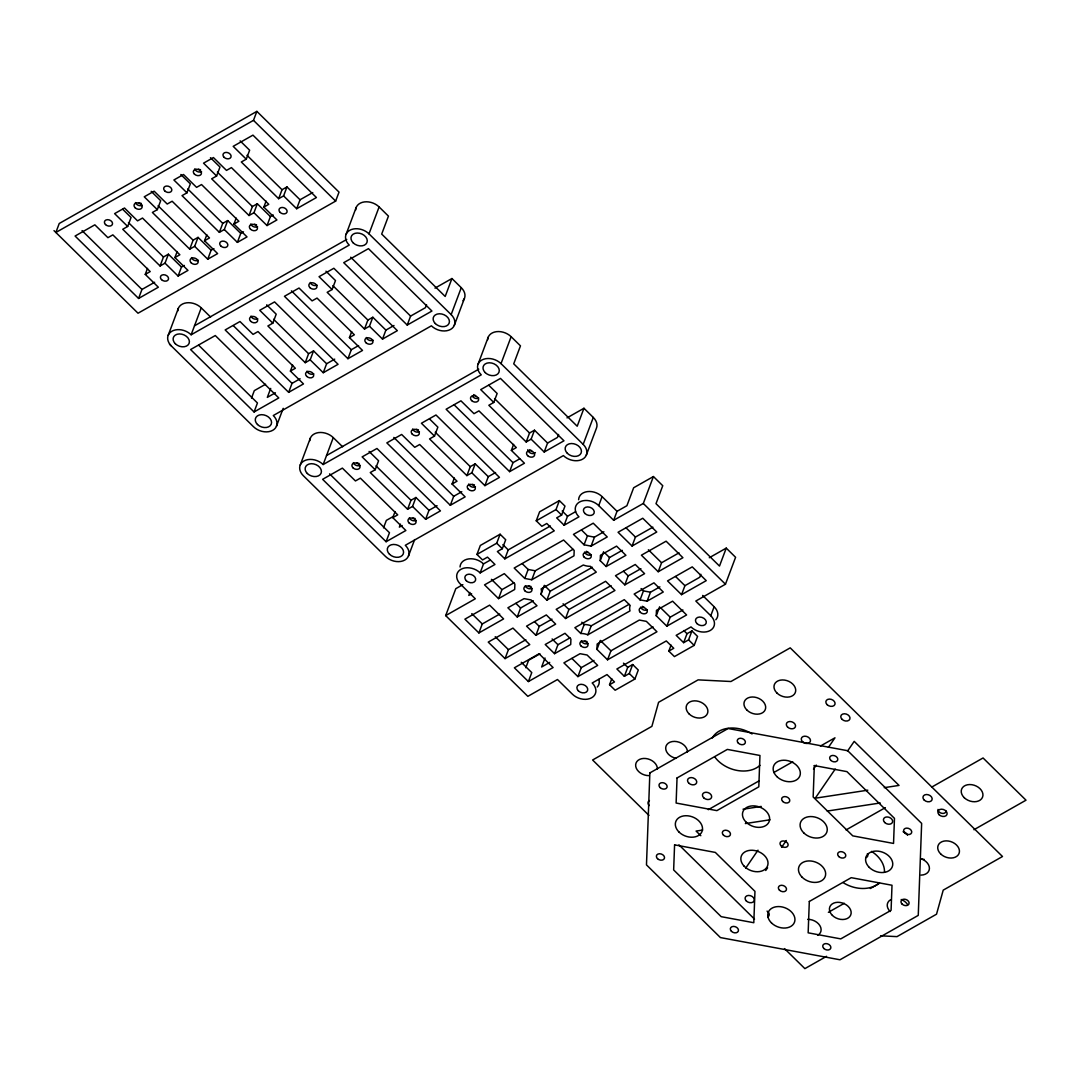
<?xml version="1.0" encoding="UTF-8"?>
<svg xmlns="http://www.w3.org/2000/svg" width="1080" height="1080" viewBox="0 0 1080 1080"><rect width="100%" height="100%" fill="white"/><g stroke="black" fill="none" stroke-linecap="round" stroke-linejoin="round"><path stroke-width="1.5" d="M600.237 560.709L600.426 555.296L616.572 546.129L625.914 555.309L606.15 566.514L600.237 560.709L603.599 551.731M596.97 649.404L597.159 643.99L639.333 620.055L646.367 621.365L656.951 631.773L607.554 659.799L596.97 649.404L600.332 640.427L610.929 650.822L607.554 659.799M656.249 615.762L656.451 610.349L672.597 601.182L686.596 614.952L666.832 626.171L656.249 615.762L659.624 606.785M165.024 263.169L178.092 276.021L181.467 267.043L168.399 254.192L165.024 263.169L160.083 265.977L122.742 229.271L127.683 226.463L131.058 217.485L122.742 209.318M194.67 246.348L207.738 259.2L211.113 250.222L198.045 237.371L194.67 246.348L189.729 249.156L152.388 212.45L157.329 209.642L160.691 200.678L151.186 191.322M145.26 274.388L150.201 271.579L112.86 234.873L107.919 237.681L94.851 224.829L75.087 236.048L138.578 298.445L158.342 287.226L145.26 274.388L147.514 268.394M138.578 298.445L141.953 289.467L154.656 282.258M224.316 229.527L237.384 242.379L240.759 233.401L227.691 220.563L224.316 229.527L219.375 232.335L182.021 195.629L186.962 192.834L190.337 183.857L180.833 174.515M160.083 265.977L163.458 257L168.399 254.192M178.092 276.021L187.974 270.405L174.906 257.567L177.16 251.586M253.962 212.72L267.03 225.558L270.405 216.581L257.324 203.742L253.962 212.72L249.021 215.514L211.667 178.808L216.607 176.013L219.982 167.036L210.478 157.694M189.729 249.156L193.104 240.179L198.045 237.371M168.224 335.246L178.349 308.313M207.738 259.2L217.62 253.597L204.552 240.746L206.806 234.765M256.865 111.375L59.238 223.493L55.863 232.47L253.49 120.353L256.865 111.375L339.026 192.119L335.651 201.096L138.024 313.227L54 230.634M283.594 195.899L296.676 208.737L300.038 199.773L286.969 186.921L283.594 195.899L278.654 198.693L241.313 161.987L246.254 159.192L249.629 150.215L240.125 140.873M219.375 232.335L222.75 223.357L227.691 220.563M171.369 345.992A14.013 10.206 20.6 0 1 171.909 331.209A14.013 10.206 20.6 0 1 191.133 334.773L201.245 307.854A14.013 10.206 20.6 0 0 186.529 302.832A14.013 10.206 20.6 0 0 177.782 310.932M237.384 242.379L247.01 236.912L233.941 224.073L236.183 218.093M249.021 215.514L252.382 206.537L257.324 203.742M267.03 225.558L276.912 219.956L263.831 207.103L266.085 201.123M278.654 198.693L282.029 189.729L286.969 186.921M310.176 359.87L323.244 372.721L326.619 363.744L313.538 350.892L310.176 359.87L305.235 362.678L267.881 325.971L272.822 323.163L276.197 314.185L266.693 304.844M251.505 398.115L254.313 390.636L265.599 384.237M254.07 411.966L278.775 397.94L215.285 335.543L190.579 349.556L254.07 411.966L257.445 402.988L198.747 345.29M270.702 388.409L267.327 397.373L275.413 392.796M290.412 371.075L295.353 368.28L257.999 331.574L253.058 334.382L239.99 321.529L225.167 329.94L288.657 392.337L303.48 383.927L290.412 371.075L292.653 365.094M346.086 234.333L356.198 207.4M288.657 392.337L292.032 383.36L300.119 378.769M276.44 426.276L283.19 408.335M369.455 326.228L382.523 339.079L385.898 330.102L372.83 317.25L369.455 326.228L364.514 329.036L327.173 292.329L332.113 289.521L335.488 280.557L325.971 271.202M305.235 362.678L308.597 353.7L313.538 350.892M169.506 344.156L253.53 426.749A14.013 10.206 20.6 0 0 272.74 430.312A14.013 10.206 20.6 0 0 273.294 415.53L431.393 325.822A14.013 10.206 20.6 0 0 450.603 329.4A14.013 10.206 20.6 0 0 451.157 314.618L368.995 233.861L379.107 206.941A14.013 10.206 20.6 0 0 364.379 201.919A14.013 10.206 20.6 0 0 355.644 210.019M300.254 464.994L310.365 438.075M349.434 337.595L354.375 334.787L317.034 298.08L312.093 300.888L299.025 288.036L284.459 296.298L347.949 358.695L362.515 350.433L349.434 337.595L351.689 331.601M347.949 358.695L351.311 349.731L358.601 345.587M364.514 329.036L367.889 320.058L372.83 317.25M567.014 417.879L583.956 408.267L593.298 417.447L583.173 444.38A14.013 10.206 20.6 0 1 582.633 459.162A14.013 10.206 20.6 0 1 563.409 455.585L405.311 545.292A14.013 10.206 20.6 0 1 404.771 560.075A14.013 10.206 20.6 0 1 385.56 556.497L303.385 475.754A14.013 10.206 20.6 0 1 303.939 460.971A14.013 10.206 20.6 0 1 323.15 464.535L333.275 437.616A14.013 10.206 20.6 0 0 318.546 432.594A14.013 10.206 20.6 0 0 309.812 440.694M407.228 325.067L431.933 311.04L368.442 248.643L343.737 262.67L407.228 325.067L410.603 316.089L425.425 307.679L426.546 304.682M412.546 506.439L425.628 519.291L428.99 510.314L415.921 497.475L412.546 506.439L407.606 509.247L370.264 472.541L375.206 469.746L378.581 460.769L369.077 451.427M462.969 300.713A14.013 10.206 20.6 0 0 461.268 287.685L451.94 278.519L445.19 296.46L381.699 234.063L388.449 216.122L379.107 206.941M451.157 314.618L461.268 287.685M454.302 325.363L464.413 298.445M383.522 527.877L386.343 520.398L393.39 516.389M392.796 517.658L397.724 514.85L360.382 478.157L355.442 480.951L342.374 468.113L322.61 479.318L386.1 541.715L405.864 530.51L392.796 517.658L395.037 511.677M386.1 541.715L389.475 532.737L329.576 473.877M400.478 524.138L399.357 527.135L402.179 525.528M471.839 472.811L484.907 485.649L488.282 476.685L475.214 463.833L471.839 472.811L466.898 475.605L429.557 438.912L434.498 436.104L437.859 427.127L429.543 418.959M407.606 509.247L410.981 500.27L415.921 497.475M478.103 364.082L488.228 337.163M408.456 556.038L414.652 539.582M452.075 484.015L457.015 481.221L419.675 444.514L414.733 447.309L401.652 434.471L386.843 442.881L450.32 505.278L465.143 496.868L452.075 484.015L454.329 478.035M583.173 444.38L501.012 363.623L511.137 336.704A14.013 10.206 20.6 0 0 496.409 331.682A14.013 10.206 20.6 0 0 487.661 339.781M450.32 505.278L453.695 496.3L461.781 491.711M531.131 439.169L544.199 452.021L547.574 443.043L534.492 430.191L531.131 439.169L526.19 441.976L488.835 405.27L493.776 402.462L497.151 393.485L488.835 385.317M466.898 475.605L470.273 466.641L475.214 463.833M702.635 595.445L714.137 606.744L710.762 615.721A14.013 10.206 20.6 0 1 710.208 630.504A14.013 10.206 20.6 0 1 690.998 626.927L676.175 635.337L683.64 642.681L687.015 633.704L691.956 630.909L697.559 636.417L694.184 645.381L674.42 656.6L668.817 651.092L673.758 648.284L666.293 640.953L616.883 668.979L624.362 676.323L627.737 667.346L632.678 664.538L638.28 670.046L634.905 679.023L615.141 690.242L609.538 684.734L614.48 681.926L607.014 674.582L592.191 682.992A14.013 10.206 20.6 0 1 591.638 697.775A14.013 10.206 20.6 0 1 572.427 694.211L557.483 679.523L527.837 696.343L445.675 615.6L455.8 588.668L462.861 584.658M511.367 450.387L516.308 447.579L478.953 410.873L474.012 413.681L460.944 400.829L446.121 409.239L509.612 471.636L524.435 463.226L511.367 450.387L513.608 444.393M445.675 615.6L475.322 598.779L460.39 584.091A14.013 10.206 20.6 0 1 460.931 569.308A14.013 10.206 20.6 0 1 480.141 572.886L494.964 564.476L487.499 557.132L482.558 559.94L476.955 554.432L480.33 545.454L500.094 534.236L505.697 539.744L502.322 548.721L497.381 551.529L504.846 558.86L554.256 530.833L546.79 523.49L541.85 526.298L536.247 520.789L539.622 511.812L559.373 500.607L564.975 506.101L561.614 515.079L556.673 517.887L564.138 525.231L578.961 516.821A14.013 10.206 20.6 0 1 579.501 502.038A14.013 10.206 20.6 0 1 598.725 505.602L613.656 520.29L643.302 503.469L653.427 476.537L662.756 485.717L656.006 503.671L719.496 566.069L726.246 548.114L735.588 557.293L725.463 584.213L695.817 601.034L710.762 615.721M509.612 471.636L512.987 462.659L519.723 458.838M526.19 441.976L529.551 432.999L534.492 430.191M469.935 592.421L468.815 595.404L471.636 593.811M480.141 572.886L483.516 563.909L490.252 560.088M476.955 554.432L496.719 543.213L500.094 534.236M504.846 558.86L508.221 549.895L550.368 525.987M478.899 632.934L503.604 618.908L489.605 605.151L464.9 619.164L478.899 632.934L482.274 623.957L499.716 614.061M558.576 434.444L557.456 437.44L547.574 443.043M498.542 598.631L514.688 589.464L514.89 584.051L504.306 573.642L484.542 584.861L498.542 598.631L501.917 589.653L514.026 582.782M583.956 408.267L577.206 426.222L513.729 363.825L520.466 345.87L511.137 336.704M524.772 578.448L514.188 568.039L563.598 540.014L574.182 550.422L573.98 555.822L531.806 579.758L524.772 578.448L528.147 569.471L522.261 563.693M536.247 520.789L556.011 509.571L559.373 500.607M517.226 616.977L536.99 605.759L531.063 599.94L524.03 598.644L507.884 607.797L517.226 616.977L520.601 608L533.304 600.79M531.806 579.758L535.181 570.78L572.994 549.329M505.049 658.625L529.754 644.612L512.946 628.088L488.241 642.101L505.049 658.625L508.424 649.647L525.852 639.752M586.319 455.126L596.444 428.193A14.013 10.206 20.6 0 0 593.298 417.447M564.138 525.231L567.513 516.254L575.6 511.663M540.945 594.338L544.32 585.36L550.233 591.179L546.858 600.156L540.945 594.338A14.013 10.206 20.6 0 0 541.148 588.924L583.322 565.002A14.013 10.206 20.6 0 0 590.355 566.312L596.268 572.13L546.858 600.156M535.896 635.324L555.66 624.119L546.318 614.938L526.554 626.157L535.896 635.324L539.271 626.36L551.975 619.151M525.812 667.724L528.62 660.245L539.919 653.832M528.39 681.561L553.095 667.548L539.082 653.778L514.377 667.805L528.39 681.561L531.765 672.584L521.262 662.269M584.064 544.806L573.467 534.398L593.231 523.192L607.244 536.949L591.098 546.115L584.064 544.806L587.439 535.829L581.553 530.051M598.725 505.602L602.1 496.625A14.013 10.206 20.6 0 0 587.371 491.616A14.013 10.206 20.6 0 0 578.624 499.716M545.009 658.004L541.647 666.981L549.72 662.391M591.098 546.115L594.473 537.138L603.882 531.792M565.542 618.516L614.938 590.476L605.61 581.297L556.2 609.336L565.542 618.516L568.917 609.538L611.051 585.63M554.567 653.683L570.713 644.517L570.915 639.117L564.989 633.299L545.225 644.504L554.567 653.683L557.942 644.706L570.051 637.835M613.656 520.29L617.031 511.313L626.913 505.71L633.663 487.755L653.427 476.537M580.797 633.501L574.87 627.683L624.281 599.657L630.194 605.475A14.013 10.206 20.6 0 0 630.005 610.889L587.831 634.811A14.013 10.206 20.6 0 0 580.797 633.501L584.172 624.524L581.796 622.202M606.15 566.514L609.525 557.55L622.229 550.341M587.831 634.811L591.206 625.833L629.006 604.382M577.908 676.62L597.672 665.415L587.088 655.007L580.055 653.697L563.909 662.864L577.908 676.62L581.283 667.643L593.987 660.433M632.057 546.035L656.762 532.021L642.762 518.251L618.057 532.264L632.057 546.035L635.432 537.057L652.874 527.162M624.821 584.874L644.585 573.656L635.256 564.489L615.492 575.694L624.821 584.874L628.196 575.897L640.899 568.688M640.076 599.873L634.163 594.054L653.927 582.836L663.255 592.015L647.109 601.168L640.076 599.873L643.451 590.895L641.088 588.56M609.538 684.734L611.78 678.753M647.109 601.168L650.484 592.205L659.907 586.859M658.206 571.725L682.911 557.712L666.104 541.188L641.399 555.201L658.206 571.725L661.581 562.748L679.01 552.852M624.362 676.323L629.303 673.515L632.678 664.538M666.832 626.171L670.207 617.193L682.911 609.984M681.548 594.662L706.239 580.649L692.24 566.879L667.535 580.905L681.548 594.662L684.923 585.684L699.732 577.274L700.866 574.29M668.817 651.092L671.072 645.111M683.64 642.681L688.581 639.873L691.956 630.909M745.659 868.185L757.998 850.176M813.497 769.163L816.291 765.072M828.441 747.347L834.975 737.802L820.409 746.064M765.734 870.507L767.597 867.78M781.61 847.327L786.28 840.51M835.205 769.095L815.265 798.201L867.807 790.182M847.543 751.073L854.199 741.38L899.005 785.417L884.237 787.671M174.906 257.567L179.847 254.759L142.506 218.052L137.565 220.86L124.497 208.008L114.615 213.624L127.683 226.463M204.552 240.746L209.493 237.938L172.139 201.231L167.211 204.039L154.13 191.187L144.248 196.803L157.329 209.642M233.941 224.073L238.882 221.265L201.528 184.559L196.587 187.367L183.519 174.515L173.894 179.982L186.962 192.834M263.831 207.103L268.772 204.309L231.431 167.603L226.49 170.397L213.422 157.559L203.54 163.161L216.607 176.013M181.467 267.043L184.288 265.437M211.113 250.222L213.935 248.616M240.759 233.401L243.513 231.849M270.405 216.581L273.226 214.988M300.038 199.773L312.755 192.564M296.676 208.737L316.426 197.532L252.95 135.135L233.185 146.34L246.254 159.192M194.508 325.809L346.748 239.423M191.133 334.773L349.232 245.079A14.013 10.206 20.6 0 1 349.772 230.297A14.013 10.206 20.6 0 1 368.995 233.861M434.997 288.131L451.94 278.519M326.619 363.744L334.706 359.154M385.898 330.102L393.984 325.512M323.244 372.721L338.067 364.311L274.577 301.914L259.754 310.311L272.822 323.163M382.523 339.079L397.346 330.669L333.855 268.272L319.046 276.683L332.113 289.521M326.525 455.558L478.764 369.185M323.15 464.535L481.248 374.841A14.013 10.206 20.6 0 1 481.802 360.058A14.013 10.206 20.6 0 1 501.012 363.623M428.99 510.314L437.076 505.724M488.282 476.685L495.572 472.541M425.628 519.291L440.438 510.881L376.961 448.483L362.138 456.894L375.206 469.746M484.907 485.649L499.473 477.387L435.983 414.99L421.416 423.252L434.498 436.104M544.199 452.021L563.963 440.802L500.472 378.405L480.708 389.624L493.776 402.462M550.233 591.179L592.38 567.27M709.303 557.726L726.246 548.114M610.929 650.822L653.062 626.913M708.291 809.69L759.254 780.773M773.82 772.511L792.747 761.764M846.045 829.94L885.357 807.638M931.811 787.05L983.057 757.971L1026 800.186L973.944 829.724M828.374 912.317L844.29 903.285M870.318 888.516L878.985 883.602M826.565 956.327L804.884 968.625L784.499 948.591M743.027 809.217L761.252 806.436M702.662 830.075L696.101 831.074L700.812 835.717M745.349 823.554L769.986 819.801M827.226 811.067L880.24 802.98M880.578 935.807L896.994 936.63L936.522 914.193L943.218 890.136L1002.497 856.508L790.223 647.865L730.944 681.507L698.099 679.874L658.584 702.297L651.888 726.354L592.61 759.996L648.972 815.4M587.439 535.829L594.473 537.138M528.147 569.471L535.181 570.78M643.451 590.895L650.484 592.205M253.49 120.353L335.651 201.096M643.302 503.469L725.463 584.213M602.1 496.625L617.031 511.313M247.023 155.317L282.029 189.729M350.703 257.216L410.603 316.089M494.546 398.588L529.551 432.999M626.103 527.877L635.432 537.057M648.365 549.774L661.581 562.748M675.581 576.518L684.923 585.684M217.377 172.125L252.382 206.537M332.883 285.647L367.889 320.058M454.288 404.973L512.987 462.659M562.181 511.002L567.513 516.254M604.787 552.893L609.525 557.55M623.525 571.307L628.196 575.897M660.798 607.946L670.207 617.193M683.816 630.558L687.015 633.704M556.011 509.571L561.614 515.079M688.581 639.873L694.184 645.381M187.731 188.946L222.75 223.357M291.425 290.858L351.311 349.731M435.254 432.23L470.273 466.641M158.085 205.767L193.104 240.179M273.591 319.288L308.597 353.7M393.808 437.44L453.695 496.3M502.889 544.644L508.221 549.895M563.072 603.801L568.917 609.538M623.457 663.147L627.737 667.346M496.719 543.213L502.322 548.721M629.303 673.515L634.905 679.023M128.453 222.588L163.458 257M233.334 325.674L292.032 383.36M375.975 465.858L410.981 500.27M491.413 579.326L501.917 589.653M515.93 603.41L520.601 608M534.6 621.769L539.271 626.36M552.11 638.969L557.942 644.706M571.941 658.476L581.283 667.643M201.245 307.854L210.587 317.034M333.275 437.616L342.617 446.783M82.053 230.607L141.953 289.467M471.771 613.629L482.274 623.957M495.221 636.674L508.424 649.647M678.956 844.857L754.515 919.121M946.121 810.945A4.199 3.065 20.6 0 1 941.922 813.335A4.199 3.065 20.6 0 1 937.966 809.433M867.375 853.686A4.199 3.065 20.6 0 1 865.728 857.682M924.102 859.342A11.205 8.168 20.6 0 1 921.28 859.113M767.07 911.115A4.766 3.47 20.6 0 1 767.812 916.88M649.242 805.559A4.766 3.47 20.6 0 1 649.431 800.523M807.732 919.35A11.205 8.168 20.6 0 1 819.815 925.52A11.205 8.168 20.6 0 1 817.722 935.293M890.19 911.547A11.205 8.168 20.6 0 1 890.622 899.721M901.206 899.505A11.205 8.168 20.6 0 1 907.659 904.622M921.659 858.951A11.205 8.168 20.6 0 1 929.421 868.523A11.205 8.168 20.6 0 1 921.065 875.111M649.039 775.629A11.205 8.168 20.6 0 1 635.756 766.503A11.205 8.168 20.6 0 1 645.881 758.525A11.205 8.168 20.6 0 1 657.396 769.054M676.256 758.349A11.205 8.168 20.6 0 1 665.685 747.967A11.205 8.168 20.6 0 1 676.863 741.623A11.205 8.168 20.6 0 1 687.433 752.004M903.11 831.722A4.766 3.47 20.6 0 1 907.47 835.178M759.969 765.328A28.013 20.426 20.6 0 1 714.771 756.932M712.314 738.018A28.013 20.426 20.6 0 1 752.058 733.941M879.485 882.779A28.013 20.426 20.6 0 1 843.048 882.563M871.56 851.391A28.013 20.426 20.6 0 1 884.48 872.019M256.554 224.788A8.411 6.129 20.6 0 1 254.448 224.181M201.542 171.599A4.199 3.065 20.6 0 1 194.778 168.925M257.567 226.665A4.199 3.065 20.6 0 1 250.79 223.992M142.263 205.241A4.199 3.065 20.6 0 1 135.486 202.568M198.275 260.293A4.199 3.065 20.6 0 1 191.511 257.621M141.251 203.378A8.411 6.129 20.6 0 1 139.144 202.77M200.529 169.736A8.411 6.129 20.6 0 1 198.437 169.128M313.781 373.815A4.199 3.065 20.6 0 1 307.004 371.142M257.756 318.762A4.199 3.065 20.6 0 1 250.992 316.089M373.059 340.173A4.199 3.065 20.6 0 1 366.296 337.5M317.048 285.12A4.199 3.065 20.6 0 1 310.271 282.447M475.605 395.59A8.411 6.129 20.6 0 1 473.661 394.592M531.617 450.644A8.411 6.129 20.6 0 1 529.673 449.658M474.431 484.893A8.411 6.129 20.6 0 1 472.338 484.286M418.419 429.827A8.411 6.129 20.6 0 1 416.313 429.219M415.152 518.521A8.411 6.129 20.6 0 1 413.046 517.914M359.127 463.469A8.411 6.129 20.6 0 1 357.035 462.861M360.139 465.332A4.199 3.065 20.6 0 1 353.376 462.659M419.418 431.69A4.199 3.065 20.6 0 1 412.655 429.017M478.71 398.061A4.199 3.065 20.6 0 1 472.325 396.212M416.151 520.385A4.199 3.065 20.6 0 1 409.388 517.712M475.443 486.756A4.199 3.065 20.6 0 1 468.68 484.083M535.396 452.588A4.199 3.065 20.6 0 1 530.766 453.195A4.199 3.065 20.6 0 1 527.85 449.604M587.075 641.547A8.411 6.129 20.6 0 1 584.982 640.94M460.053 566.987A14.013 10.206 20.6 0 1 468.801 558.887A14.013 10.206 20.6 0 1 483.516 563.909M644.261 607.311A8.411 6.129 20.6 0 1 642.317 606.312M588.249 552.245A8.411 6.129 20.6 0 1 586.305 551.259M531.063 586.494A8.411 6.129 20.6 0 1 528.957 585.887M714.137 606.744A14.013 10.206 20.6 0 1 715.824 619.758M598.901 679.361A14.013 10.206 20.6 0 1 597.254 687.042M584.172 624.524A14.013 10.206 20.6 0 1 591.206 625.833M591.354 554.729A4.199 3.065 20.6 0 1 584.591 552.056M647.379 609.782A4.199 3.065 20.6 0 1 640.602 607.109M532.076 588.357A4.199 3.065 20.6 0 1 525.299 585.684M588.087 643.424A4.199 3.065 20.6 0 1 581.324 640.75M649.863 772.916L646.475 864.891L720.414 937.575L839.997 959.783L918.257 915.381L921.645 823.405L847.706 750.722L728.123 728.514L649.863 772.916M674.582 844.857L673.65 869.94L721.184 916.663L753.8 922.725L754.961 891.365L715.338 852.43L674.582 844.857M677.038 777.965L676.12 803.048L716.89 810.621L758.808 786.834L759.956 755.474L727.353 749.412L677.038 777.965M809.312 901.463L808.151 932.823L840.766 938.885L891.081 910.332L891.999 885.249L851.229 877.676L809.312 901.463M814.32 765.572L813.159 796.986L852.768 835.866L893.538 843.44L894.47 818.357L846.936 771.633L814.32 765.572M779.463 890.177A4.199 3.065 20.6 0 0 786.335 890.042A4.199 3.065 20.6 0 0 781.475 885.276A4.199 3.065 20.6 0 0 779.463 890.177M771.485 922.928A14.013 10.206 20.6 0 0 794.394 922.455A14.013 10.206 20.6 0 0 778.221 906.566A14.013 10.206 20.6 0 0 771.485 922.928M869.305 867.429A14.013 10.206 20.6 0 0 892.202 866.957A14.013 10.206 20.6 0 0 876.042 851.067A14.013 10.206 20.6 0 0 869.305 867.429M776.871 776.588A14.013 10.206 20.6 0 0 799.78 776.129A14.013 10.206 20.6 0 0 783.608 760.226A14.013 10.206 20.6 0 0 776.871 776.588M679.05 832.086A14.013 10.206 20.6 0 0 701.96 831.627A14.013 10.206 20.6 0 0 685.787 815.724A14.013 10.206 20.6 0 0 679.05 832.086M823.838 948.483A4.199 3.065 20.6 0 0 830.709 948.348A4.199 3.065 20.6 0 0 825.849 943.583A4.199 3.065 20.6 0 0 823.838 948.483M731.43 931.325A4.199 3.065 20.6 0 0 738.302 931.19A4.199 3.065 20.6 0 0 733.442 926.411A4.199 3.065 20.6 0 0 731.43 931.325M657.49 858.654A4.199 3.065 20.6 0 0 664.362 858.505A4.199 3.065 20.6 0 0 659.502 853.74A4.199 3.065 20.6 0 0 657.49 858.654M660.11 787.577A4.199 3.065 20.6 0 0 666.981 787.428A4.199 3.065 20.6 0 0 662.121 782.663A4.199 3.065 20.6 0 0 660.11 787.577M830.763 760.334A4.199 3.065 20.6 0 0 837.635 760.199A4.199 3.065 20.6 0 0 832.788 755.433A4.199 3.065 20.6 0 0 830.763 760.334M904.702 833.004A4.199 3.065 20.6 0 0 911.574 832.869A4.199 3.065 20.6 0 0 906.728 828.104A4.199 3.065 20.6 0 0 904.702 833.004M902.084 904.095A4.199 3.065 20.6 0 0 908.955 903.947A4.199 3.065 20.6 0 0 904.109 899.181A4.199 3.065 20.6 0 0 902.084 904.095M738.356 743.175A4.199 3.065 20.6 0 0 745.227 743.027A4.199 3.065 20.6 0 0 740.38 738.261A4.199 3.065 20.6 0 0 738.356 743.175M781.097 845.829A4.199 3.065 20.6 0 0 787.968 845.694A4.199 3.065 20.6 0 0 783.122 840.928A4.199 3.065 20.6 0 0 781.097 845.829M838.741 856.535A4.199 3.065 20.6 0 0 845.613 856.4A4.199 3.065 20.6 0 0 840.766 851.634A4.199 3.065 20.6 0 0 838.741 856.535M782.73 801.482A4.199 3.065 20.6 0 0 789.601 801.347A4.199 3.065 20.6 0 0 784.755 796.581A4.199 3.065 20.6 0 0 782.73 801.482M723.438 835.124A4.199 3.065 20.6 0 0 730.31 834.975A4.199 3.065 20.6 0 0 725.463 830.21A4.199 3.065 20.6 0 0 723.438 835.124M743.89 865.904A14.013 10.206 20.6 0 0 767.138 866.822A14.013 10.206 20.6 0 0 752.288 850.257A14.013 10.206 20.6 0 0 743.89 865.904M803.79 832.91A14.013 10.206 20.6 0 0 826.7 832.451A14.013 10.206 20.6 0 0 810.527 816.561A14.013 10.206 20.6 0 0 803.79 832.91M802.184 877.284A14.013 10.206 20.6 0 0 825.093 876.825A14.013 10.206 20.6 0 0 808.92 860.922A14.013 10.206 20.6 0 0 802.184 877.284M746.172 822.231A14.013 10.206 20.6 0 0 769.082 821.759A14.013 10.206 20.6 0 0 752.909 805.869A14.013 10.206 20.6 0 0 746.172 822.231M964.184 797.634A11.205 8.168 20.6 0 0 982.503 797.27A11.205 8.168 20.6 0 0 969.57 784.553A11.205 8.168 20.6 0 0 964.184 797.634M746.348 900.99A4.766 3.47 20.6 0 0 754.137 900.828A4.766 3.47 20.6 0 0 748.629 895.428A4.766 3.47 20.6 0 0 746.348 900.99M924.21 800.077A4.766 3.47 20.6 0 0 931.986 799.916A4.766 3.47 20.6 0 0 926.491 794.515A4.766 3.47 20.6 0 0 924.21 800.077M842.036 719.321A4.766 3.47 20.6 0 0 849.825 719.159A4.766 3.47 20.6 0 0 844.331 713.759A4.766 3.47 20.6 0 0 842.036 719.321M939.141 814.752A4.766 3.47 20.6 0 0 946.93 814.604A4.766 3.47 20.6 0 0 941.436 809.19A4.766 3.47 20.6 0 0 939.141 814.752M827.105 704.646A4.766 3.47 20.6 0 0 834.894 704.484A4.766 3.47 20.6 0 0 829.4 699.084A4.766 3.47 20.6 0 0 827.105 704.646M940.68 853.942A11.205 8.168 20.6 0 0 959 853.578A11.205 8.168 20.6 0 0 946.067 840.861A11.205 8.168 20.6 0 0 940.68 853.942M832.383 915.395A11.205 8.168 20.6 0 0 850.716 915.017A11.205 8.168 20.6 0 0 837.77 902.3A11.205 8.168 20.6 0 0 832.383 915.395M776.952 693.036A11.205 8.168 20.6 0 0 795.272 692.658A11.205 8.168 20.6 0 0 782.339 679.941A11.205 8.168 20.6 0 0 776.952 693.036M689.108 713.921A11.205 8.168 20.6 0 0 707.441 713.556A11.205 8.168 20.6 0 0 694.494 700.839A11.205 8.168 20.6 0 0 689.108 713.921M746.914 710.073A11.205 8.168 20.6 0 0 765.234 709.709A11.205 8.168 20.6 0 0 752.301 696.991A11.205 8.168 20.6 0 0 746.914 710.073M703.701 797.81A4.766 3.47 20.6 0 0 711.49 797.648A4.766 3.47 20.6 0 0 705.996 792.248A4.766 3.47 20.6 0 0 703.701 797.81M688.77 783.122A4.766 3.47 20.6 0 0 696.56 782.973A4.766 3.47 20.6 0 0 691.065 777.573A4.766 3.47 20.6 0 0 688.77 783.122M884.682 822.501A4.766 3.47 20.6 0 0 892.472 822.339A4.766 3.47 20.6 0 0 886.964 816.939A4.766 3.47 20.6 0 0 884.682 822.501M802.521 741.744A4.766 3.47 20.6 0 0 810.311 741.596A4.766 3.47 20.6 0 0 804.803 736.182A4.766 3.47 20.6 0 0 802.521 741.744M787.577 727.07A4.766 3.47 20.6 0 0 795.366 726.908A4.766 3.47 20.6 0 0 789.872 721.508A4.766 3.47 20.6 0 0 787.577 727.07M164.781 190.944A4.199 3.065 20.6 0 0 171.653 190.796A4.199 3.065 20.6 0 0 166.806 186.03A4.199 3.065 20.6 0 0 164.781 190.944M224.073 157.302A4.199 3.065 20.6 0 0 230.945 157.167A4.199 3.065 20.6 0 0 226.098 152.401A4.199 3.065 20.6 0 0 224.073 157.302M105.503 224.573A4.199 3.065 20.6 0 0 112.374 224.438A4.199 3.065 20.6 0 0 107.514 219.672A4.199 3.065 20.6 0 0 105.503 224.573M220.806 245.997A4.199 3.065 20.6 0 0 227.678 245.862A4.199 3.065 20.6 0 0 222.831 241.097A4.199 3.065 20.6 0 0 220.806 245.997M194.427 174.123A4.199 3.065 20.6 0 0 201.299 173.988A4.199 3.065 20.6 0 0 196.452 169.209A4.199 3.065 20.6 0 0 194.427 174.123M250.452 229.176A4.199 3.065 20.6 0 0 257.324 229.041A4.199 3.065 20.6 0 0 252.464 224.276A4.199 3.065 20.6 0 0 250.452 229.176M161.514 279.639A4.199 3.065 20.6 0 0 168.386 279.49A4.199 3.065 20.6 0 0 163.539 274.725A4.199 3.065 20.6 0 0 161.514 279.639M135.135 207.765A4.199 3.065 20.6 0 0 142.02 207.617A4.199 3.065 20.6 0 0 137.16 202.851A4.199 3.065 20.6 0 0 135.135 207.765M191.16 262.818A4.199 3.065 20.6 0 0 198.032 262.683A4.199 3.065 20.6 0 0 193.185 257.904A4.199 3.065 20.6 0 0 191.16 262.818M280.084 212.355A4.199 3.065 20.6 0 0 286.956 212.22A4.199 3.065 20.6 0 0 282.11 207.454A4.199 3.065 20.6 0 0 280.084 212.355M365.945 342.697A4.199 3.065 20.6 0 0 372.816 342.562A4.199 3.065 20.6 0 0 367.97 337.784A4.199 3.065 20.6 0 0 365.945 342.697M306.666 376.339A4.199 3.065 20.6 0 0 313.538 376.191A4.199 3.065 20.6 0 0 308.678 371.425A4.199 3.065 20.6 0 0 306.666 376.339M250.641 321.273A4.199 3.065 20.6 0 0 257.512 321.138A4.199 3.065 20.6 0 0 252.666 316.373A4.199 3.065 20.6 0 0 250.641 321.273M309.933 287.644A4.199 3.065 20.6 0 0 316.805 287.496A4.199 3.065 20.6 0 0 311.945 282.731A4.199 3.065 20.6 0 0 309.933 287.644M353.174 242.838A8.411 6.129 20.6 0 0 366.93 242.554A8.411 6.129 20.6 0 0 357.224 233.024A8.411 6.129 20.6 0 0 353.174 242.838M435.335 323.582A8.411 6.129 20.6 0 0 449.091 323.312A8.411 6.129 20.6 0 0 439.385 313.767A8.411 6.129 20.6 0 0 435.335 323.582M257.486 424.494A8.411 6.129 20.6 0 0 271.228 424.224A8.411 6.129 20.6 0 0 261.522 414.68A8.411 6.129 20.6 0 0 257.486 424.494M175.325 343.75A8.411 6.129 20.6 0 0 189.068 343.467A8.411 6.129 20.6 0 0 179.361 333.936A8.411 6.129 20.6 0 0 175.325 343.75M353.025 467.856A4.199 3.065 20.6 0 0 359.897 467.708A4.199 3.065 20.6 0 0 355.05 462.942A4.199 3.065 20.6 0 0 353.025 467.856M412.304 434.214A4.199 3.065 20.6 0 0 419.189 434.079A4.199 3.065 20.6 0 0 414.329 429.314A4.199 3.065 20.6 0 0 412.304 434.214M471.596 400.572A4.199 3.065 20.6 0 0 478.467 400.437A4.199 3.065 20.6 0 0 473.62 395.671A4.199 3.065 20.6 0 0 471.596 400.572M409.037 522.909A4.199 3.065 20.6 0 0 415.921 522.774A4.199 3.065 20.6 0 0 411.062 518.009A4.199 3.065 20.6 0 0 409.037 522.909M468.329 489.267A4.199 3.065 20.6 0 0 475.2 489.132A4.199 3.065 20.6 0 0 470.354 484.367A4.199 3.065 20.6 0 0 468.329 489.267M527.62 455.639A4.199 3.065 20.6 0 0 534.492 455.49A4.199 3.065 20.6 0 0 529.632 450.725A4.199 3.065 20.6 0 0 527.62 455.639M307.341 473.513A8.411 6.129 20.6 0 0 321.084 473.229A8.411 6.129 20.6 0 0 311.391 463.698A8.411 6.129 20.6 0 0 307.341 473.513M485.204 372.587A8.411 6.129 20.6 0 0 498.947 372.317A8.411 6.129 20.6 0 0 489.24 362.786A8.411 6.129 20.6 0 0 485.204 372.587M389.502 554.256A8.411 6.129 20.6 0 0 403.245 553.986A8.411 6.129 20.6 0 0 393.552 544.442A8.411 6.129 20.6 0 0 389.502 554.256M567.365 453.344A8.411 6.129 20.6 0 0 581.108 453.06A8.411 6.129 20.6 0 0 571.401 443.529A8.411 6.129 20.6 0 0 567.365 453.344M466.317 580.73A5.603 4.09 20.6 0 0 475.47 580.54A5.603 4.09 20.6 0 0 469.004 574.182A5.603 4.09 20.6 0 0 466.317 580.73M584.888 513.459A5.603 4.09 20.6 0 0 594.054 513.27A5.603 4.09 20.6 0 0 587.588 506.912A5.603 4.09 20.6 0 0 584.888 513.459M578.354 690.849A5.603 4.09 20.6 0 0 587.52 690.66A5.603 4.09 20.6 0 0 581.04 684.302A5.603 4.09 20.6 0 0 578.354 690.849M696.924 623.565A5.603 4.09 20.6 0 0 706.091 623.389A5.603 4.09 20.6 0 0 699.624 617.031A5.603 4.09 20.6 0 0 696.924 623.565M584.24 557.24A4.199 3.065 20.6 0 0 591.111 557.105A4.199 3.065 20.6 0 0 586.264 552.339A4.199 3.065 20.6 0 0 584.24 557.24M524.961 590.882A4.199 3.065 20.6 0 0 531.832 590.746A4.199 3.065 20.6 0 0 526.973 585.968A4.199 3.065 20.6 0 0 524.961 590.882M580.973 645.935A4.199 3.065 20.6 0 0 587.844 645.8A4.199 3.065 20.6 0 0 582.998 641.034A4.199 3.065 20.6 0 0 580.973 645.935M640.264 612.293A4.199 3.065 20.6 0 0 647.136 612.158A4.199 3.065 20.6 0 0 642.276 607.392A4.199 3.065 20.6 0 0 640.264 612.293"/></g></svg>
